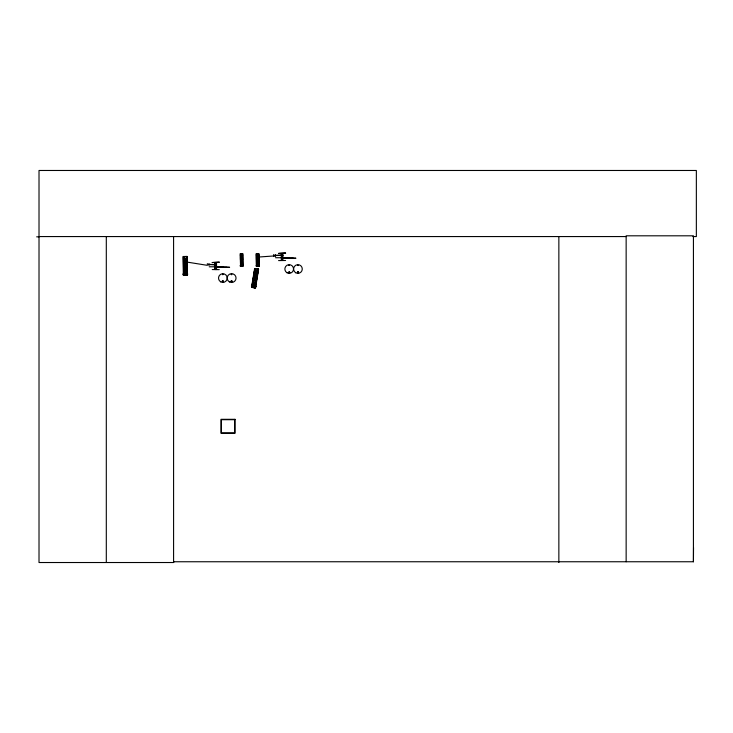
<?xml version="1.0" encoding="UTF-8"?>
<svg xmlns="http://www.w3.org/2000/svg" width="733" height="733" viewBox="0 0 733 733"><rect width="100%" height="100%" fill="white"/><g stroke="black" fill="none" stroke-linecap="round" stroke-linejoin="round"><path stroke-width="1.1" d="M692.923 236.567L696.35 236.567L696.35 170.477L39.014 170.477L39.014 562.523L173.684 562.523L173.593 561.753L693.427 561.753L693.528 547.578M222.484 274.435C223.739 273.226 222.658 275.901 222.621 274.188M222.191 281.344C224.188 279.126 222.869 283.9 222.319 281.023M231.252 274.334C232.004 275.828 232.013 273.07 231.289 274.527M230.996 281.344C232.929 279.145 231.61 283.891 231.078 281.023M232.04 281.344C231.06 282.92 231.234 279.63 232.086 281.463M288.811 265.373L289.562 265.474L288.857 265.282M288.72 272.282C290.131 270.999 289.169 273.528 288.829 272.493M298.404 272.401C297.607 270.559 297.296 273.876 298.368 272.282M298.606 272.456C297.433 270.019 297.067 274.142 298.496 272.594M251.786 287.373L254.882 268.654M251.822 287.382L254.919 268.663M251.978 287.409L255.148 268.699M252.189 287.446L255.304 268.727M252.28 287.455L255.377 268.736M252.464 287.483L255.524 268.764M252.83 286.42L254.837 274.307M255.203 272.108L255.744 268.8M252.72 287.528L254.919 274.316M255.286 272.117L255.817 268.809M252.986 287.556L254.049 287.73M254.498 286.676L255.945 277.862L254.571 286.685M256.321 275.663L257.036 271.256M256.394 275.681L257.118 271.274M254.534 287.812L257.668 269.103M254.763 287.849L256.403 277.944L254.827 287.858M257.86 269.13L256.761 275.736L257.943 269.148M254.974 287.886L258.071 269.167M258.309 269.203L255.24 287.932L258.373 269.222M215.355 265.804L216.043 266.345M185.541 275.214L185.211 274.289M223.272 281.454C221.595 282.599 223.327 279.594 223.208 281.683M289.782 272.621C289.388 269.781 287.648 274.215 289.801 272.447M297.68 265.099L298.285 265.566L297.653 265.199M282.416 257.338C281.399 255.579 282.462 258.135 281.683 257.375M253.746 287.455L253.407 286.566M297.845 271.879L297.653 272.575M257.521 266.226L257.521 265.722M275.241 255.872L256.403 257.182L258.74 257.155M240.332 255.038L242.669 255.02M256.385 255.038L258.722 255.02M240.342 255.899L242.678 255.872M256.394 255.899L258.731 255.872M240.351 257.182L242.687 257.155M183.424 258.419L186.924 258.382M240.36 258.328L242.696 258.3M256.413 258.328L258.749 258.3M183.433 259.711L186.933 259.674M240.378 259.61L242.715 259.583M256.431 259.61L258.767 259.583M183.452 261.635L186.961 261.599M183.47 263.349L186.97 263.303M183.488 265.273L186.997 265.227M240.433 265.117L242.77 265.089M256.495 265.117L258.831 265.089M240.058 265.584L243.164 265.447M256.11 265.483L259.225 265.447M240.268 266.418L242.971 266.372L242.825 253.719L240.131 253.765L240.58 266.409M256.321 266.418L259.024 266.372M183.58 273.528L187.089 273.491M183.003 274.078L187.675 274.023M183.012 274.224L187.675 274.169M185.064 274.389L185.614 274.417M187.382 275.416L183.332 275.471L183.149 256.504L187.172 256.44L187.3 275.416M253.343 287.373L253.801 287.418M36.65 236.841L39.014 236.832M39.014 236.567L626.147 236.567M278.567 253.389L285.577 253.389M275.241 255.231L282.81 255.331M281.078 255.533L282.81 255.533M275.241 255.634L281.078 255.231M281.683 256.596L282.462 256.596M281.683 256.889L282.462 256.889M281.683 257.091L282.462 257.091M275.516 257.732L289.233 257.732M281.857 258.208L295.94 258.218L287.134 258.291M278.567 260.591L285.577 260.49M208.914 264.292L214.751 264.695M214.751 264.393L216.482 264.595L208.914 264.695M215.355 265.658L216.116 265.731M215.355 265.951L216.134 265.951M215.355 266.143L216.134 266.143M215.355 266.436L216.134 266.436M209.189 266.794L222.914 266.794M220.734 267.353L229.621 267.279L215.539 267.27L216.217 266.949M215.539 267.023L227.019 267.27M215.539 267.343L216.217 267.307M212.24 269.552L219.249 269.652M184.139 261.626L207.357 265.337L207.357 263.614M254.571 270.559L258.025 271.128M254.36 271.824L257.814 272.401M254.049 273.721L257.503 274.298M253.765 275.416L257.219 275.984M253.453 277.312L256.907 277.88M252.106 285.458L255.56 286.035M251.437 285.897L256.046 286.667M251.419 286.044L256.028 286.805M258.969 266.372L258.877 253.719L256.184 253.765L256.385 266.418M258.722 253.719L258.841 266.372M258.575 253.728L258.657 266.381M258.437 253.728L258.511 266.381M258.273 253.728L258.382 266.381M258.08 253.728L258.199 266.381M258.034 266.381L257.32 266.391M256.953 253.755L257.146 266.409M256.825 253.755L256.981 266.409M256.788 266.409L256.697 253.755L256.687 266.409M256.348 253.755L256.532 266.409M242.623 253.719L242.788 266.372M242.467 253.728L242.605 266.381M242.366 253.728L242.513 266.381M242.192 253.728L242.357 266.381M242.073 253.728L242.165 266.381M241.972 266.381L241.267 266.391M240.955 253.755L241.084 266.409M240.791 253.755L240.736 266.409M187.107 275.416L186.933 256.44L187.071 275.416M186.713 256.449L186.833 275.416M186.521 258.685L186.686 275.425M186.429 258.685L186.484 263.147M186.503 265.373L186.613 275.425M186.219 256.449L186.457 275.425M186.1 263.147L186.054 258.685L186.017 263.147M186.127 265.383L186.228 274.307M186.045 265.383L186.155 274.307M185.889 275.425L184.817 275.443M184.386 258.722L184.414 263.184L184.295 258.722M184.084 256.495L184.322 275.461M183.846 258.722L183.965 263.193L183.699 258.731M183.992 265.419L184.01 273.235M183.772 265.419L183.992 273.235M183.589 256.495L183.736 263.193M183.69 265.419L183.846 273.235M183.855 273.528L183.873 275.452M693.427 561.753L693.427 235.806L626.147 235.806L626.147 561.753M558.858 236.567L558.858 562.523M293.347 258.208L281.857 258.282M282.846 253.49L282.819 260.49M282.562 253.49L282.507 260.49M281.637 253.49L281.664 260.49M281.289 253.49L281.325 260.49M275.241 254.553L275.241 256.312M273.684 254.553L273.684 256.312M216.528 262.551L216.528 269.552M216.235 262.551L216.189 269.552M216.153 262.551L216.134 269.552M215.355 262.551L215.355 269.552M215.264 262.551L215.264 269.552M214.971 262.551L214.998 269.552M208.914 263.614L208.914 265.373M173.584 236.567L173.584 562.523M106.303 236.567L106.303 562.523M254.571 276.524C255.808 279.383 256.66 274.206 254.571 276.524M184.478 264.091C185.458 267.059 186.768 261.974 184.478 264.091M241.029 258.822C241.688 260.801 242.559 257.411 241.029 258.822M257.091 258.822C257.741 260.801 258.612 257.411 257.091 258.822M254.617 268.617L251.538 287.336L255.515 287.977L258.612 269.258L254.617 268.617M285.577 253.096L278.567 253.49L285.577 253.096M219.249 262.157L212.24 262.551L219.249 262.157M235.018 419.313L221.009 419.313L221.009 433.322L235.018 433.322L235.018 419.313M234.624 419.697L221.393 419.697L221.393 432.928L234.624 432.928L234.624 419.697M184.542 273.226L184.441 265.419L184.45 273.226M183.644 275.471L183.397 256.495L183.571 275.471M295.775 272.768A4.343 4.343 0 0 0 302.289 269.011A4.343 4.343 0 0 0 295.775 265.245A4.343 4.343 0 0 0 295.775 272.768M287.024 272.768A4.343 4.343 0 0 0 293.539 269.011A4.343 4.343 0 0 0 287.024 265.245A4.343 4.343 0 0 0 287.024 272.768M229.411 281.903A4.435 4.435 0 0 0 236.053 278.073A4.435 4.435 0 0 0 229.411 274.234A4.435 4.435 0 0 0 229.411 281.903M220.697 281.839A4.352 4.352 0 0 0 227.221 278.073A4.352 4.352 0 0 0 220.697 274.298A4.352 4.352 0 0 0 220.697 281.839"/></g></svg>
